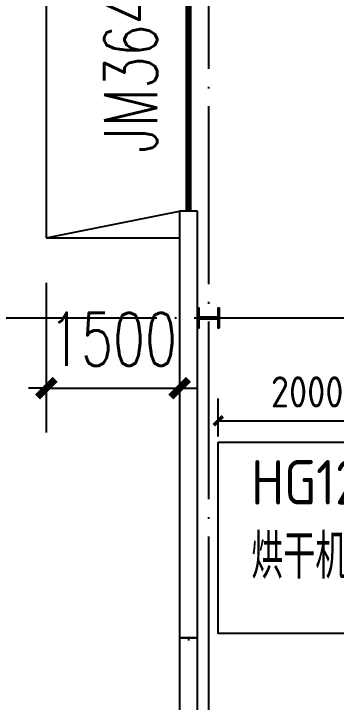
# Model space of a CAD drawing. Extents: x -2187 to 96136, y -11110 to 52208.
# Drawn here: x 11335 to 14962, y 9341 to 17084 of the extents above; entities that cross this region are included whole.
import ezdxf

# ---------------------------------------------------------------- set-up
doc = ezdxf.new("R2010")
doc.units = 0
doc.header["$LTSCALE"] = 1000
doc.header["$MEASUREMENT"] = 0
doc.linetypes.add('DASH', pattern=[0.35, 0.25, -0.1])
doc.linetypes.add('DOTE', pattern=[2.42, 2, -0.2, 0.02, -0.2])
for name, color, linetype in [('COLUMN', 4, 'Continuous'), ('DIM_SYMB', 3, 'Continuous'), ('DOTE', 14, 'DOTE'), ('PUB_DIM', 3, 'Continuous'), ('WALL', 4, 'Continuous'), ('WINDOW', 2, 'Continuous'), ('WINDOW_TEXT', 7, 'Continuous')]:
    doc.layers.add(name, color=color, linetype=linetype)
doc.styles.add('_TCH_DIM_T3', font='SIMPLEX', dxfattribs={"width": 0.705882, "bigfont": 'GBCBIG'})
doc.styles.add('_TCH_WINDOW', font='SIMPLEX', dxfattribs={"bigfont": 'GBCBIG'})
doc.styles.get("Standard").update_dxf_attribs({"font": 'gbenor.shx', "bigfont": 'gbcbig.shx'})
doc.dimstyles.new('_TCH_ARCH&&200', dxfattribs={"dimtxt": 595, "dimasz": 200, "dimexe": 500, "dimexo": 600, "dimgap": 252.5, "dimtad": 1, "dimdec": 0, "dimzin": 0, "dimdsep": 46, "dimtxsty": '_TCH_DIM_T3', "dimblk": 'ARCHTICK', "dimcen": 0.09, "dimclrt": 7, "dimazin": 2, "dimtfac": 1, "dimtdec": 0, "dimtix": 1, "dimtmove": 2, "dimatfit": 3, "dimfxl": 0, "dimtolj": 1, "dimtzin": 0, "dimarcsym": 0})
doc.dimstyles.get("Standard").update_dxf_attribs({"dimscale": 100, "dimtxt": 3.5, "dimasz": 1, "dimexe": 2.5, "dimexo": 3, "dimgap": 1.5, "dimtad": 1, "dimdec": 0, "dimzin": 0, "dimdsep": 46, "dimtxsty": 'Standard', "dimblk": 'ARCHTICK', "dimcen": 0.09, "dimadec": 0, "dimazin": 0, "dimtfac": 1, "dimtdec": 0, "dimtix": 1, "dimtmove": 2, "dimatfit": 3, "dimfxl": 0, "dimtolj": 1, "dimtzin": 0, "dimarcsym": 0})

# ---------------------------------------------------------------- blocks, each defined once
blk = doc.blocks.new('_ArchTick')
at = {"color": 0, "linetype": 'ByBlock', "const_width": 0.4}
blk.add_lwpolyline([(-0.5, -0.5), (0.5, 0.5)], dxfattribs=at)
blk = doc.blocks.new('*D41')
at = {"layer": 'Defpoints', "color": 0, "transparency": 16777216}
for p in [(11700.7, 14656.8), (13200.7, 14656.8), (13200.7, 12873.3)]:
    blk.add_point(p, dxfattribs=at)
at = {"layer": 'PUB_DIM', "color": 0, "lineweight": -2, "transparency": 16777216}
for p, q in [((11700.7, 14056.8), (11700.7, 12373.3)), ((13200.7, 14056.8), (13200.7, 12373.3)), ((11700.7, 12873.3), (11500.7, 12873.3)), ((11700.7, 12873.3), (13200.7, 12873.3)), ((13200.7, 12873.3), (13400.7, 12873.3))]:
    blk.add_line(p, q, dxfattribs=at)
at = {"layer": 'PUB_DIM', "color": 0, "lineweight": -2, "transparency": 16777216, "xscale": 200, "yscale": 200, "zscale": 200}
blk.add_blockref('_ArchTick', (11700.7, 12873.3), dxfattribs=at)
at = {"layer": 'PUB_DIM', "color": 0, "lineweight": -2, "transparency": 16777216, "xscale": 200, "yscale": 200, "zscale": 200, "rotation": 180}
blk.add_blockref('_ArchTick', (13200.7, 12873.3), dxfattribs=at)
at = {"layer": 'PUB_DIM', "color": 7, "transparency": 16777216, "insert": (12450.7, 13423.3), "char_height": 595, "attachment_point": 5, "style": '_TCH_DIM_T3'}
blk.add_mtext('\\A1;1500', dxfattribs=at)
blk = doc.blocks.new('$DorLib2D$00000213')
at = {"color": 0, "linetype": 'DASH', "const_width": 0.02}
blk.add_lwpolyline([(0.5, 0), (-0.5, 0)], dxfattribs=at)
blk = doc.blocks.new('*D97')
at = {"color": 0, "lineweight": -2}
for p, q in [((13635.6, 12330), (13635.6, 12756)), ((15635.1, 12330), (15635.1, 12756)), ((13635.6, 12506), (15635.1, 12506))]:
    blk.add_line(p, q, dxfattribs=at)
at = {"layer": 'Defpoints', "color": 0}
for p in [(15635.1, 12506), (13635.6, 12030), (15635.1, 12030)]:
    blk.add_point(p, dxfattribs=at)
at = {"color": 0, "lineweight": -2, "xscale": 100, "yscale": 100, "zscale": 100, "rotation": 180}
blk.add_blockref('_ArchTick', (13635.6, 12506), dxfattribs=at)
at = {"color": 0, "lineweight": -2, "xscale": 100, "yscale": 100, "zscale": 100}
blk.add_blockref('_ArchTick', (15635.1, 12506), dxfattribs=at)
at = {"color": 0, "insert": (14635.4, 12831), "char_height": 350, "attachment_point": 5}
blk.add_mtext('\\A1;2000', dxfattribs=at)

msp = doc.modelspace()

# ---------------------------------------------------------------- linework, layer by layer
at = {"color": 2}
for p, q in [((11700.665, 18763.27), (11700.665, 14563.27)), ((11700.665, 14563.27), (13200.665, 14863.27)), ((11700.665, 14563.27), (13200.665, 14563.27))]:
    msp.add_line(p, q, dxfattribs=at)
for p, q in [((13300.665, 10063.27), (13300.665, 10033.27)), ((13300.665, 10063.114), (13300.665, 10041.624))]:
    msp.add_line(p, q)
msp.add_lwpolyline([(13635.641, 12264.855), (15635.141, 12264.855), (15635.141, 10114.855), (13635.641, 10114.855)], close=True)
at = {"layer": 'COLUMN'}
msp.add_lwpolyline([(13650.665, 13553.27), (13650.665, 13773.27), (13630.665, 13773.27), (13630.665, 13673.27), (13420.665, 13673.27), (13420.665, 13773.27), (13400.665, 13773.27), (13400.665, 13553.27), (13420.665, 13553.27), (13420.665, 13653.27), (13630.665, 13653.27), (13630.665, 13553.27)], close=True, dxfattribs=at)
at = {"layer": 'DIM_SYMB'}
msp.add_lwpolyline([(9008.615, 16293.877, 0, 0, 0), (11913.307, 16293.877, 160, 0, 0), (12513.307, 16293.877, 0, 0, 0)], format="xyseb", dxfattribs=at)
at = {"layer": 'DOTE'}
for p, q in [((13525.665, 42663.27), (13525.665, -3336.73)), ((8525.665, 13663.27), (92525.665, 13663.27))]:
    msp.add_line(p, q, dxfattribs=at)
at = {"layer": 'WALL'}
for p, q in [((13400.665, 14863.27), (13200.665, 14863.27)), ((13200.665, 14863.27), (13200.665, 10063.27)), ((13400.665, 10063.27), (13400.665, 14863.27)), ((13200.665, 10063.27), (13400.665, 10063.27)), ((13400.665, 10063.114), (13200.665, 10063.114)), ((13200.665, 10063.114), (13200.665, 4063.27)), ((13400.665, 4063.27), (13400.665, 10063.114))]:
    msp.add_line(p, q, dxfattribs=at)

# ---------------------------------------------------------------- block references
at = {"layer": 'WINDOW'}
ref = msp.add_blockref('$DorLib2D$00000213', (13300.665, 16663.27), dxfattribs=dict(at, xscale=3600, yscale=-3600, zscale=3600, rotation=90))
ref.add_attrib('A', 'JM3640', (12948.165, 15523.27), dxfattribs={"layer": 'WINDOW_TEXT', "height": 595, "rotation": 90, "style": '_TCH_WINDOW', "width": 0.705882})

# ---------------------------------------------------------------- texts
at = {"insert": (14006.323, 12064.175), "char_height": 500, "width": 1607.68975, "attachment_point": 1}
msp.add_mtext('HG120\\P烘干机', dxfattribs=at)

# ---------------------------------------------------------------- dimensions: what is measured, and where the dimension line sits
dim = msp.add_linear_dim(base=(15635.141110127, 12505.953799444), p1=(13635.641110127, 12029.991987416), p2=(15635.141110127, 12029.991987416), dimstyle='Standard', override={"dimarcsym": 1})
dim.commit()
dim.dimension.update_dxf_attribs({"geometry": '*D97', "text_midpoint": (14635.391110127, 12830.953799444)})
at = {"layer": 'PUB_DIM'}
dim = msp.add_aligned_dim(p1=(11700.665, 14656.789), p2=(13200.665, 14656.789), distance=-1783.493, dimstyle='_TCH_ARCH&&200', dxfattribs=at)
dim.commit()
dim.dimension.update_dxf_attribs({"geometry": '*D41', "text_midpoint": (12450.665, 13423.296)})

doc.saveas('drawing.dxf')
